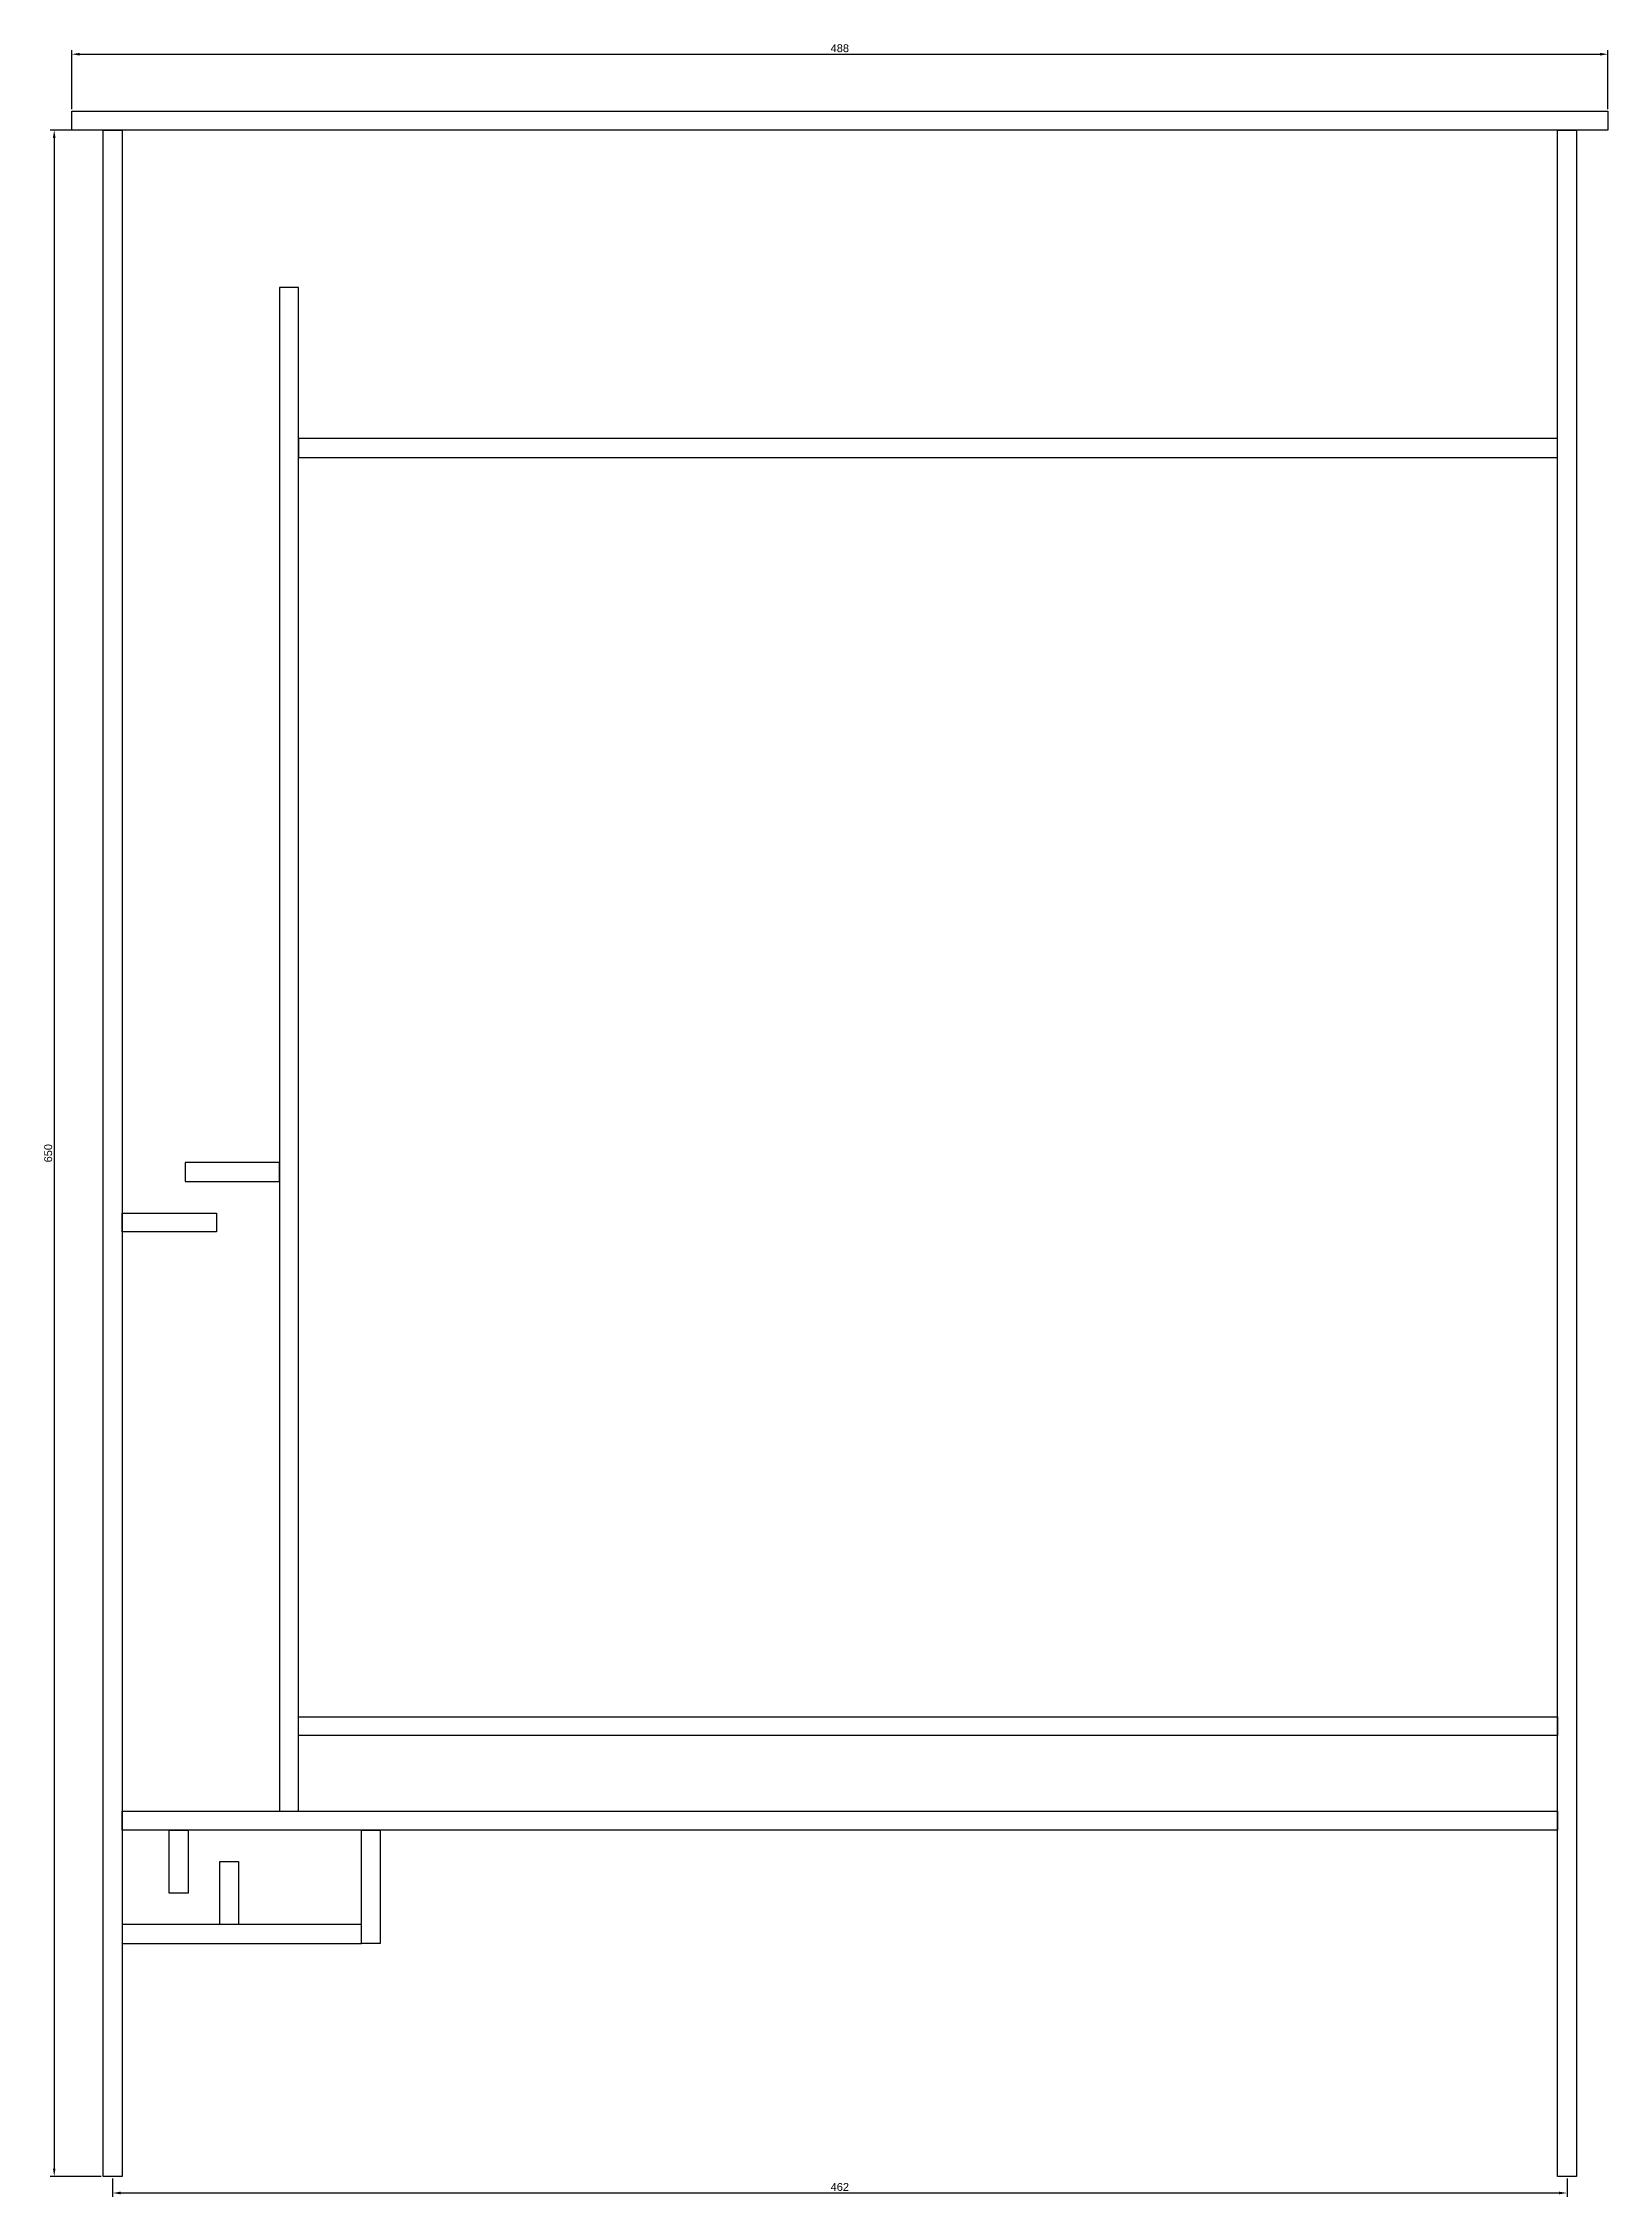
# Model space of a CAD drawing. Header units: millimetres. Extents: x -19 to 478, y -7 to 678.
import ezdxf

# ---------------------------------------------------------------- set-up
doc = ezdxf.new("R2010")
doc.units = ezdxf.units.MM
doc.styles.get("Standard").update_dxf_attribs({"font": 'arial.ttf'})
doc.dimstyles.new('ISO-25', dxfattribs={"dimtxt": 2.5, "dimasz": 2.5, "dimexe": 1.25, "dimexo": 0.625, "dimtad": 1, "dimtxsty": 'Standard', "dimcen": 2.5, "dimadec": 0, "dimazin": 0, "dimtfac": 1, "dimtmove": 0, "dimatfit": 3, "dimfxl": 1, "dimarcsym": 0})

# ---------------------------------------------------------------- blocks, each defined once
blk = doc.blocks.new('*D6')
at = {"color": 0, "lineweight": -2}
for p, q in [((-0.62, 650), (-16.81, 650)), ((-15.56, 647.5), (-15.56, 2.5)), ((-0.62, 0), (-16.81, 0))]:
    blk.add_line(p, q, dxfattribs=at)
at = {"color": 0}
for points in [[(-15.14, 647.5), (-15.98, 647.5), (-15.56, 650)], [(-15.98, 2.5), (-15.14, 2.5), (-15.56, 0)]]:
    blk.add_solid(points, dxfattribs=at)
at = {"layer": 'Defpoints', "color": 0}
for p in [(0, 650), (-15.56, 0), (0, 0)]:
    blk.add_point(p, dxfattribs=at)
at = {"color": 0, "insert": (-17.46, 325), "char_height": 2.5, "attachment_point": 5, "rotation": 90}
blk.add_mtext('650', dxfattribs=at)
blk = doc.blocks.new('*D7')
at = {"color": 0, "lineweight": -2}
for p, q in [((-10, 656.62), (-10, 675.32)), ((-7.5, 674.07), (475.5, 674.07)), ((478, 656.62), (478, 675.32))]:
    blk.add_line(p, q, dxfattribs=at)
at = {"color": 0}
for points in [[(-7.5, 674.49), (-7.5, 673.66), (-10, 674.07)], [(475.5, 673.66), (475.5, 674.49), (478, 674.07)]]:
    blk.add_solid(points, dxfattribs=at)
at = {"layer": 'Defpoints', "color": 0}
for p in [(478, 674.07), (-10, 656), (478, 656)]:
    blk.add_point(p, dxfattribs=at)
at = {"color": 0, "insert": (234, 675.97), "char_height": 2.5, "attachment_point": 5}
blk.add_mtext('488', dxfattribs=at)
blk = doc.blocks.new('*D8')
at = {"color": 0, "lineweight": -2}
for p, q in [((3, -0.62), (3, -6.52)), ((5.5, -5.27), (462.5, -5.27)), ((465, -0.62), (465, -6.52))]:
    blk.add_line(p, q, dxfattribs=at)
at = {"color": 0}
for points in [[(5.5, -4.85), (5.5, -5.69), (3, -5.27)], [(462.5, -5.69), (462.5, -4.85), (465, -5.27)]]:
    blk.add_solid(points, dxfattribs=at)
at = {"layer": 'Defpoints', "color": 0}
for p in [(3, 0), (465, 0), (465, -5.27)]:
    blk.add_point(p, dxfattribs=at)
at = {"color": 0, "insert": (234, -3.37), "char_height": 2.5, "attachment_point": 5}
blk.add_mtext('462', dxfattribs=at)

msp = doc.modelspace()

# ---------------------------------------------------------------- linework, layer by layer
for points in [[(-10, 650), (-10, 656), (478, 656), (478, 650)], [(0, 0), (0, 650), (6, 650), (6, 0)], [(462, 0), (462, 650), (468, 650), (468, 0)], [(56, 600), (56, 116), (62, 116), (62, 600)], [(62, 552), (62, 546), (462, 546), (462, 552)], [(56, 316), (56, 322), (26, 322), (26, 316)], [(6, 300), (6, 306), (36, 306), (36, 300)], [(62, 140), (62, 146), (462, 146), (462, 140)], [(6, 110), (6, 116), (462, 116), (462, 110)], [(27, 110), (27, 90), (21, 90), (21, 110)], [(82, 74), (82, 110), (88, 110), (88, 74)], [(37, 80), (37, 100), (43, 100), (43, 80)], [(6, 80), (6, 74), (82, 74), (82, 80)]]:
    msp.add_lwpolyline(points, close=True)

# ---------------------------------------------------------------- dimensions: what is measured, and where the dimension line sits
for base, p1, p2, picture, middle in [((478, 674.072), (-10, 656), (478, 656), '*D7', (234, 675.974)), ((465, -5.271), (3, 0), (465, 0), '*D8', (234, -3.369))]:
    dim = msp.add_linear_dim(base=base, p1=p1, p2=p2, dimstyle='ISO-25')
    dim.commit()
    dim.dimension.update_dxf_attribs({"geometry": picture, "text_midpoint": middle})
dim = msp.add_linear_dim(base=(-15.559, 0), p1=(0, 650), p2=(0, 0), angle=90, dimstyle='ISO-25')
dim.commit()
dim.dimension.update_dxf_attribs({"geometry": '*D6', "text_midpoint": (-17.461, 325)})

doc.saveas('drawing.dxf')
